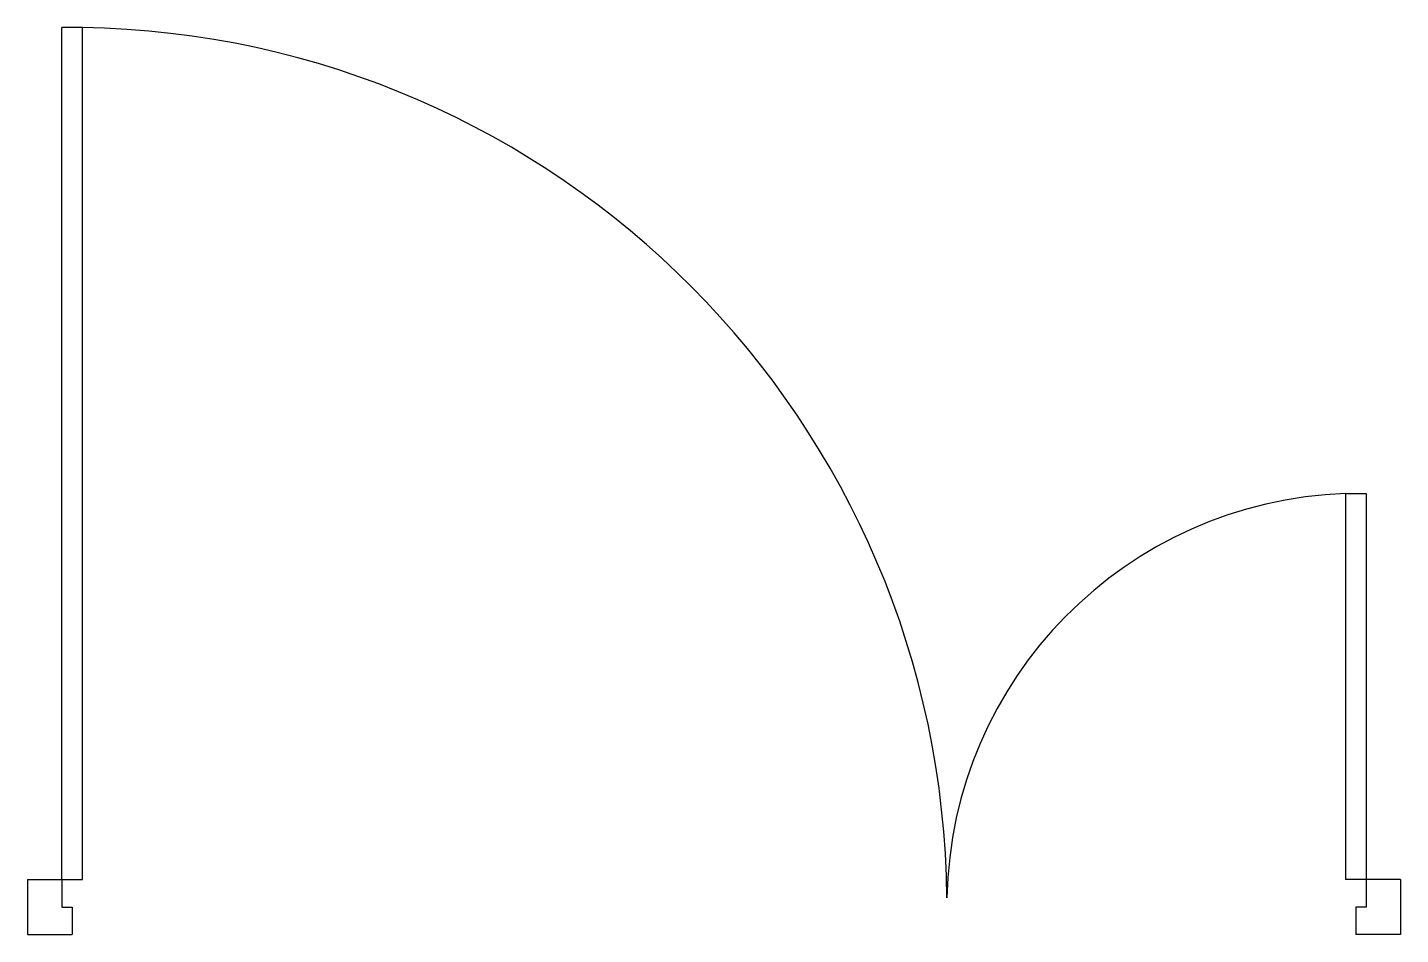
# Model space of a CAD drawing. Extents: x -0.5 to 0.5, y -0.02 to 0.64.
import ezdxf

# ---------------------------------------------------------------- set-up
doc = ezdxf.new("R2010")
doc.units = 0
doc.header["$MEASUREMENT"] = 0
doc.layers.get('0').update_dxf_attribs({"linetype": 'CONTINUOUS'})

msp = doc.modelspace()

# ---------------------------------------------------------------- linework, layer by layer
for p, q in [((-0.46, 0.641), (-0.475, 0.641)), ((-0.475, 0.02), (-0.475, 0.641)), ((-0.46, 0.02), (-0.46, 0.641)), ((0.46, 0.3014), (0.475, 0.3014)), ((0.46, 0.3014), (0.46, 0.02)), ((0.475, 0.3014), (0.475, 0.02)), ((-0.5, 0.02), (-0.46, 0.02)), ((-0.5, 0.02), (-0.5, -0.02)), ((-0.475, 0.02), (-0.475, 0)), ((0.5, 0.02), (0.46, 0.02)), ((0.475, 0.02), (0.475, 0)), ((0.5, 0.02), (0.5, -0.02)), ((-0.475, 0), (-0.4675, 0)), ((-0.4675, 0), (-0.4675, -0.02)), ((0.475, 0), (0.4675, 0)), ((0.4675, 0), (0.4675, -0.02)), ((-0.5, -0.02), (-0.4675, -0.02)), ((0.5, -0.02), (0.4675, -0.02))]:
    msp.add_line(p, q)
for centre, radius, start, end in [((-0.4705, 0.0009), 0.6401, 0.5142, 89.0614), ((0.4702, 0.0009), 0.3006, 91.9469, 178.9062)]:
    msp.add_arc(centre, radius, start, end)

doc.saveas('drawing.dxf')
